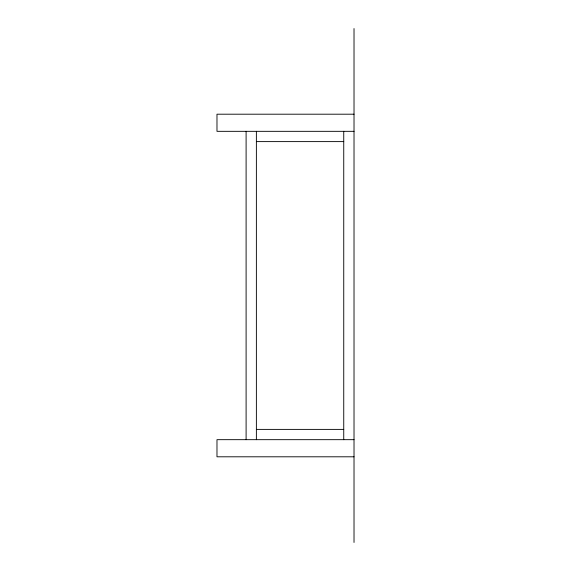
<?xml version="1.0" encoding="UTF-8"?>
<svg xmlns="http://www.w3.org/2000/svg" width="571" height="571" viewBox="0 0 571 571"><rect width="100%" height="100%" fill="white"/><g stroke="black" fill="none" stroke-linecap="round" stroke-linejoin="round"><path stroke-width="0.86" d="M354.02 114.2L216.98 114.2L216.98 131.33L354.02 131.33M256.379 141.608L343.742 141.608M256.379 429.392L343.742 429.392M354.02 439.67L216.98 439.67L216.98 456.8L354.02 456.8M354.02 28.55L354.02 542.45M343.742 131.33L343.742 439.67M256.379 131.33L256.379 439.67M246.101 131.33L246.101 439.67"/></g></svg>
